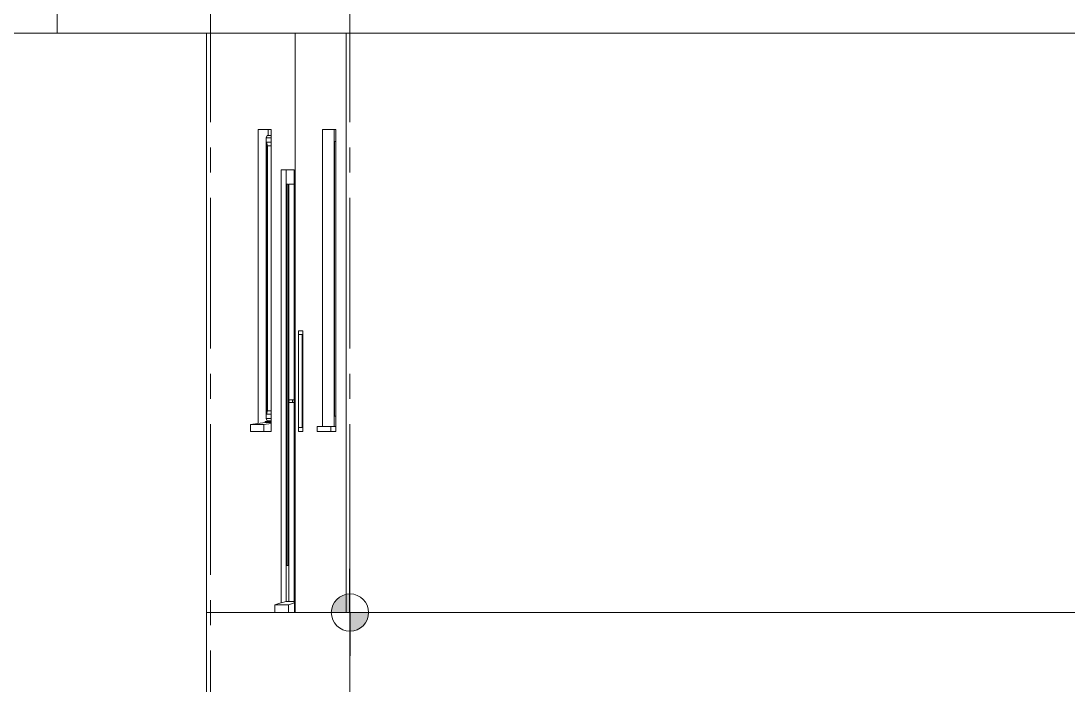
# Model space of a CAD drawing. Header units: millimetres. Extents: x 1373 to 40779, y 1939 to 6439.
# Drawn here: x 34065 to 34585, y 3540 to 3870 of the extents above; entities that cross this region are included whole.
import ezdxf

# ---------------------------------------------------------------- set-up
doc = ezdxf.new("R2010")
doc.units = ezdxf.units.MM
doc.linetypes.add('IMPORT-CENTER2', pattern=[112.5, 75, -12.5, 12.5, -12.5])
for name, color, linetype, lineweight in [('A-DETL', 6, 'Continuous', 30), ('A-DOOR', 31, 'Continuous', 18), ('A-DOOR-FRAM', 31, 'Continuous', 18), ('A-FLOR', 192, 'Continuous', 30), ('A-GLAZ', 151, 'Continuous', 18), ('A-WALL', 20, 'Continuous', 9), ('S-GRID', 252, 'IMPORT-CENTER2', 5), ('ÖLÇÜ', 30, 'Continuous', 20)]:
    doc.layers.add(name, color=color, linetype=linetype, lineweight=lineweight)
doc.layers.add('TEFRIŞ', color=7, linetype='Continuous')

# ---------------------------------------------------------------- blocks, each defined once
blk = doc.blocks.new('sfthgfhfgh')
at = {"layer": 'ÖLÇÜ'}
h = blk.add_hatch(color=256, dxfattribs=at)
h.paths.add_polyline_path([(-3321.6, 15883.9), (-3321.1, 15834.4), (-3271.6, 15834.9, 0.414214)])
h.paths.add_polyline_path([(-3370.6, 15833.9, 0.414214), (-3320.6, 15784.9), (-3321.1, 15834.4)])
at = {"layer": 'TEFRIŞ', "color": 4}
blk.add_line((-3320.4, 15719.6), (-3321.8, 15950.7), dxfattribs=at)
at = {"layer": 'ÖLÇÜ'}
blk.add_line((-3406.1, 15833.6), (-2971.1, 15837.8), dxfattribs=at)
blk.add_circle((-3321.1, 15834.4), 49.5, dxfattribs=at)

msp = doc.modelspace()

# ---------------------------------------------------------------- linework, layer by layer
at = {"layer": 'A-DOOR'}
for p, q in [((34197.82, 3680.84), (34197.83, 3680.87)), ((34197.82, 3680.82), (34197.82, 3680.84)), ((34197.82, 3680.79), (34197.82, 3680.82)), ((34197.82, 3680.76), (34197.82, 3680.79)), ((34197.82, 3680.75), (34197.82, 3680.76)), ((34197.82, 3680.72), (34197.82, 3680.75)), ((34197.82, 3680.7), (34197.82, 3680.72)), ((34197.82, 3680.67), (34197.82, 3680.7)), ((34197.83, 3680.64), (34197.82, 3680.67)), ((34197.83, 3680.9), (34197.84, 3680.93)), ((34197.83, 3680.87), (34197.83, 3680.9)), ((34197.83, 3680.61), (34197.83, 3680.64)), ((34197.84, 3680.59), (34197.83, 3680.61)), ((34197.84, 3680.95), (34197.85, 3680.98)), ((34197.84, 3680.93), (34197.84, 3680.95)), ((34197.85, 3680.56), (34197.84, 3680.59)), ((34197.85, 3680.98), (34197.86, 3681.01)), ((34197.85, 3680.53), (34197.85, 3680.56)), ((34197.86, 3680.51), (34197.85, 3680.53)), ((34197.86, 3681.01), (34197.87, 3681.03)), ((34197.88, 3680.48), (34197.86, 3680.51)), ((34197.87, 3681.03), (34197.88, 3681.06)), ((34197.88, 3681.06), (34197.9, 3681.08)), ((34197.89, 3680.45), (34197.88, 3680.48)), ((34197.9, 3680.43), (34197.89, 3680.45)), ((34197.9, 3681.08), (34197.91, 3681.11)), ((34197.91, 3680.41), (34197.9, 3680.43)), ((34197.91, 3681.11), (34197.92, 3681.13)), ((34197.93, 3680.38), (34197.91, 3680.41)), ((34197.92, 3681.13), (34197.94, 3681.15)), ((34197.94, 3680.36), (34197.93, 3680.38)), ((34197.94, 3681.15), (34197.96, 3681.18)), ((34197.96, 3680.34), (34197.94, 3680.36)), ((34197.96, 3681.18), (34197.97, 3681.2)), ((34197.98, 3680.31), (34197.96, 3680.34)), ((34197.97, 3681.2), (34197.99, 3681.22)), ((34198, 3680.29), (34197.98, 3680.31)), ((34197.99, 3681.22), (34198.01, 3681.24)), ((34198.01, 3680.27), (34198, 3680.29)), ((34198.01, 3681.24), (34198.03, 3681.26)), ((34198.03, 3680.25), (34198.01, 3680.27)), ((34198.03, 3681.26), (34198.05, 3681.28)), ((34198.06, 3680.23), (34198.03, 3680.25)), ((34198.05, 3681.28), (34198.07, 3681.3)), ((34198.08, 3680.22), (34198.06, 3680.23)), ((34198.07, 3681.3), (34198.09, 3681.32)), ((34198.1, 3680.2), (34198.08, 3680.22)), ((34198.09, 3681.32), (34198.12, 3681.33)), ((34198.12, 3680.18), (34198.1, 3680.2)), ((34198.12, 3681.33), (34198.14, 3681.35)), ((34198.15, 3680.17), (34198.12, 3680.18)), ((34198.14, 3681.35), (34198.16, 3681.36)), ((34198.17, 3680.15), (34198.15, 3680.17)), ((34198.16, 3681.36), (34198.19, 3681.38)), ((34198.19, 3680.14), (34198.17, 3680.15)), ((34198.19, 3681.38), (34198.21, 3681.39)), ((34198.22, 3680.13), (34198.19, 3680.14)), ((34198.21, 3681.39), (34198.24, 3681.4)), ((34198.24, 3680.11), (34198.22, 3680.13)), ((34198.24, 3681.4), (34198.26, 3681.41)), ((34198.27, 3680.1), (34198.24, 3680.11)), ((34198.26, 3681.41), (34198.29, 3681.42)), ((34198.3, 3680.1), (34198.27, 3680.1)), ((34198.29, 3681.42), (34198.32, 3681.43)), ((34198.32, 3680.09), (34198.3, 3680.1)), ((34198.32, 3681.43), (34198.34, 3681.44)), ((34198.35, 3680.08), (34198.32, 3680.09)), ((34198.34, 3681.44), (34198.37, 3681.44)), ((34198.38, 3680.07), (34198.35, 3680.08)), ((34198.37, 3681.44), (34198.4, 3681.45)), ((34198.41, 3680.07), (34198.38, 3680.07)), ((34198.4, 3681.45), (34198.43, 3681.45)), ((34198.43, 3680.06), (34198.41, 3680.07)), ((34198.43, 3681.45), (34198.45, 3681.46)), ((34198.46, 3680.06), (34198.43, 3680.06)), ((34198.45, 3681.46), (34198.48, 3681.46)), ((34198.49, 3680.06), (34198.46, 3680.06)), ((34198.48, 3681.46), (34198.51, 3681.46)), ((34198.52, 3680.06), (34198.49, 3680.06)), ((34198.51, 3681.46), (34198.52, 3681.46)), ((34198.52, 3681.46), (34198.52, 3681.46)), ((34198.52, 3681.46), (34198.52, 3681.46)), ((34198.52, 3681.46), (34198.52, 3681.46)), ((34198.52, 3681.46), (34198.53, 3681.46)), ((34198.83, 3681.46), (34198.52, 3681.46)), ((34198.53, 3680.06), (34198.52, 3680.06)), ((34198.52, 3680.06), (34198.52, 3680.06)), ((34198.52, 3680.06), (34198.52, 3680.06)), ((34198.52, 3680.06), (34198.52, 3680.06)), ((34198.52, 3680.06), (34198.52, 3680.06)), ((34198.52, 3680.06), (34198.83, 3680.06)), ((34198.53, 3681.46), (34198.54, 3681.46)), ((34198.54, 3680.06), (34198.53, 3680.06)), ((34198.54, 3681.46), (34198.55, 3681.46)), ((34198.55, 3680.06), (34198.54, 3680.06)), ((34198.55, 3681.46), (34198.56, 3681.46)), ((34198.56, 3680.06), (34198.55, 3680.06)), ((34198.56, 3681.46), (34198.58, 3681.46)), ((34198.58, 3680.06), (34198.56, 3680.06)), ((34198.58, 3681.46), (34198.59, 3681.46)), ((34198.6, 3680.06), (34198.58, 3680.06)), ((34198.59, 3681.46), (34198.61, 3681.46)), ((34198.62, 3680.06), (34198.6, 3680.06)), ((34198.61, 3681.46), (34198.64, 3681.46)), ((34198.64, 3680.06), (34198.62, 3680.06)), ((34198.64, 3681.46), (34198.66, 3681.46)), ((34198.66, 3680.06), (34198.64, 3680.06)), ((34198.66, 3681.46), (34198.69, 3681.46)), ((34198.69, 3680.06), (34198.66, 3680.06)), ((34198.69, 3681.46), (34198.72, 3681.46)), ((34198.72, 3680.06), (34198.69, 3680.06)), ((34198.72, 3681.46), (34198.75, 3681.46)), ((34198.75, 3680.06), (34198.72, 3680.06)), ((34198.75, 3681.46), (34198.78, 3681.46)), ((34198.78, 3680.06), (34198.75, 3680.06)), ((34198.78, 3681.46), (34198.81, 3681.46)), ((34198.82, 3680.06), (34198.78, 3680.06)), ((34198.81, 3681.46), (34198.85, 3681.46)), ((34198.86, 3680.06), (34198.82, 3680.06)), ((34198.84, 3681.46), (34198.83, 3681.46)), ((34198.83, 3681.46), (34198.83, 3681.46)), ((34198.83, 3680.06), (34198.84, 3680.06)), ((34198.85, 3681.46), (34198.84, 3681.46)), ((34198.84, 3681.46), (34198.84, 3681.46)), ((34198.84, 3680.06), (34198.84, 3680.06)), ((34198.84, 3680.06), (34198.84, 3680.06)), ((34198.84, 3680.06), (34198.85, 3680.06)), ((34198.85, 3681.46), (34198.89, 3681.46)), ((34198.86, 3681.46), (34198.85, 3681.46)), ((34198.85, 3681.46), (34198.85, 3681.46)), ((34198.85, 3680.06), (34198.86, 3680.06)), ((34198.87, 3681.46), (34198.86, 3681.46)), ((34198.9, 3680.06), (34198.86, 3680.06)), ((34198.86, 3680.06), (34198.87, 3680.06)), ((34198.88, 3681.46), (34198.87, 3681.46)), ((34198.87, 3680.06), (34198.88, 3680.06)), ((34198.89, 3681.46), (34198.88, 3681.46)), ((34198.88, 3680.06), (34198.89, 3680.06)), ((34198.89, 3681.46), (34198.93, 3681.46)), ((34198.9, 3681.46), (34198.89, 3681.46)), ((34198.89, 3680.06), (34198.9, 3680.06)), ((34198.92, 3681.46), (34198.9, 3681.46)), ((34198.94, 3680.06), (34198.9, 3680.06)), ((34198.9, 3680.06), (34198.91, 3680.06)), ((34198.91, 3680.06), (34198.93, 3680.06)), ((34198.93, 3681.46), (34198.92, 3681.46)), ((34198.93, 3681.46), (34198.97, 3681.46)), ((34198.95, 3681.46), (34198.93, 3681.46)), ((34198.93, 3680.06), (34198.94, 3680.06)), ((34198.98, 3680.06), (34198.94, 3680.06)), ((34198.94, 3680.06), (34198.96, 3680.06)), ((34198.96, 3681.46), (34198.95, 3681.46)), ((34198.98, 3681.46), (34198.96, 3681.46)), ((34198.96, 3680.06), (34198.98, 3680.06)), ((34198.97, 3681.46), (34199.02, 3681.46)), ((34199, 3681.46), (34198.98, 3681.46)), ((34199.02, 3680.06), (34198.98, 3680.06)), ((34198.98, 3680.06), (34198.99, 3680.06)), ((34198.99, 3680.06), (34199.01, 3680.06)), ((34199.02, 3681.46), (34199, 3681.46)), ((34199.01, 3680.06), (34199.03, 3680.06)), ((34199.02, 3681.46), (34199.06, 3681.46)), ((34199.04, 3681.46), (34199.02, 3681.46)), ((34199.07, 3680.06), (34199.02, 3680.06)), ((34199.03, 3680.06), (34199.06, 3680.06)), ((34199.06, 3681.46), (34199.04, 3681.46)), ((34199.06, 3681.46), (34199.11, 3681.46)), ((34199.08, 3681.46), (34199.06, 3681.46)), ((34199.06, 3680.06), (34199.08, 3680.06)), ((34199.12, 3680.06), (34199.07, 3680.06)), ((34199.11, 3681.46), (34199.08, 3681.46)), ((34199.08, 3680.06), (34199.1, 3680.06)), ((34199.1, 3680.06), (34199.13, 3680.06)), ((34199.11, 3681.46), (34199.16, 3681.46)), ((34199.13, 3681.46), (34199.11, 3681.46)), ((34199.17, 3680.06), (34199.12, 3680.06)), ((34199.16, 3681.46), (34199.13, 3681.46)), ((34199.13, 3680.06), (34199.15, 3680.06)), ((34199.15, 3680.06), (34199.18, 3680.06)), ((34199.16, 3681.46), (34199.21, 3681.46)), ((34199.18, 3681.46), (34199.16, 3681.46)), ((34199.22, 3680.06), (34199.17, 3680.06)), ((34199.21, 3681.46), (34199.18, 3681.46)), ((34199.18, 3680.06), (34199.2, 3680.06)), ((34199.2, 3680.06), (34199.23, 3680.06)), ((34199.21, 3681.46), (34199.26, 3681.46)), ((34199.24, 3681.46), (34199.21, 3681.46)), ((34199.27, 3680.06), (34199.22, 3680.06)), ((34199.23, 3680.06), (34199.26, 3680.06)), ((34199.27, 3681.46), (34199.24, 3681.46)), ((34199.26, 3681.46), (34199.31, 3681.46)), ((34199.26, 3680.06), (34199.29, 3680.06)), ((34199.3, 3681.46), (34199.27, 3681.46)), ((34199.32, 3680.06), (34199.27, 3680.06)), ((34199.29, 3680.06), (34199.32, 3680.06)), ((34199.33, 3681.46), (34199.3, 3681.46)), ((34199.31, 3681.46), (34199.36, 3681.46)), ((34199.37, 3680.06), (34199.32, 3680.06)), ((34199.32, 3680.06), (34199.35, 3680.06)), ((34199.35, 3681.46), (34199.33, 3681.46)), ((34199.39, 3681.46), (34199.35, 3681.46)), ((34199.35, 3680.06), (34199.38, 3680.06)), ((34199.36, 3681.46), (34199.42, 3681.46)), ((34199.43, 3680.06), (34199.37, 3680.06)), ((34199.38, 3680.06), (34199.41, 3680.06)), ((34199.42, 3681.46), (34199.39, 3681.46)), ((34199.41, 3680.06), (34199.44, 3680.06)), ((34199.42, 3681.46), (34199.47, 3681.46)), ((34199.45, 3681.46), (34199.42, 3681.46)), ((34199.48, 3680.06), (34199.43, 3680.06)), ((34199.44, 3680.06), (34199.47, 3680.06)), ((34199.48, 3681.46), (34199.45, 3681.46)), ((34199.47, 3681.46), (34199.53, 3681.46)), ((34199.47, 3680.06), (34199.5, 3680.06)), ((34199.51, 3681.46), (34199.48, 3681.46)), ((34199.54, 3680.06), (34199.48, 3680.06)), ((34199.5, 3680.06), (34199.53, 3680.06)), ((34199.54, 3681.46), (34199.51, 3681.46)), ((34199.53, 3681.46), (34199.59, 3681.46)), ((34199.53, 3680.06), (34199.56, 3680.06)), ((34199.57, 3681.46), (34199.54, 3681.46)), ((34199.6, 3680.06), (34199.54, 3680.06)), ((34199.56, 3680.06), (34199.6, 3680.06)), ((34199.6, 3681.46), (34199.57, 3681.46)), ((34199.59, 3681.46), (34199.64, 3681.46)), ((34199.64, 3681.46), (34199.6, 3681.46)), ((34199.65, 3680.06), (34199.6, 3680.06)), ((34199.6, 3680.06), (34199.63, 3680.06)), ((34199.63, 3680.06), (34199.66, 3680.06)), ((34199.64, 3681.46), (34199.7, 3681.46)), ((34199.67, 3681.46), (34199.64, 3681.46)), ((34199.71, 3680.06), (34199.65, 3680.06)), ((34199.66, 3680.06), (34199.67, 3680.06)), ((34199.7, 3681.46), (34199.76, 3681.46)), ((34199.77, 3680.06), (34199.71, 3680.06)), ((34199.76, 3681.46), (34199.82, 3681.46)), ((34199.83, 3680.06), (34199.77, 3680.06)), ((34199.82, 3681.46), (34199.88, 3681.46)), ((34199.89, 3680.06), (34199.83, 3680.06)), ((34199.88, 3681.46), (34199.94, 3681.46)), ((34199.95, 3680.06), (34199.89, 3680.06)), ((34199.94, 3681.46), (34199.95, 3681.46)), ((34200.55, 3681.46), (34199.95, 3681.46)), ((34199.95, 3680.06), (34200.55, 3680.06)), ((34190.86, 3579.62), (34193.86, 3580.49)), ((34190.86, 3575.76), (34190.86, 3579.62)), ((34197.67, 3579.62), (34190.86, 3579.62)), ((34193.97, 3580.49), (34193.86, 3580.49)), ((34196.46, 3581.21), (34193.97, 3580.49)), ((34200.55, 3581.21), (34196.46, 3581.21)), ((34200.66, 3580.49), (34197.67, 3579.62)), ((34197.67, 3579.62), (34197.67, 3575.76)), ((34200.66, 3580.49), (34200.55, 3580.49)), ((34200.66, 3575.76), (34200.66, 3580.49))]:
    msp.add_line(p, q, dxfattribs=at)
for start_param, end_param in [(4.712389, 6.806784), (2.617994, 4.712389)]:
    msp.add_ellipse((34199.67, 3680.76), major_axis=(0, 0.7), ratio=0.043924, start_param=start_param, end_param=end_param, dxfattribs=at)
at = {"layer": 'A-DOOR-FRAM'}
for p, q in [((34196.46, 3581.21), (34196.46, 3795.76)), ((34196.77, 3788.71), (34197.43, 3788.71)), ((34196.77, 3599.11), (34196.77, 3788.71)), ((34197.43, 3788.71), (34197.43, 3599.11)), ((34197.81, 3788.71), (34197.81, 3581.21)), ((34197.81, 3788.71), (34200.57, 3788.71)), ((34197.43, 3599.11), (34196.77, 3599.11)), ((34197.81, 3581.21), (34196.46, 3581.21))]:
    msp.add_line(p, q, dxfattribs=at)
at = {"layer": 'A-FLOR', "color": 1, "lineweight": 20}
for p, q in [((34082.71, 3875.76), (34082.71, 3863.76)), ((34900.03, 3863.76), (34002.72, 3863.76))]:
    msp.add_line(p, q, dxfattribs=at)
at = {"layer": 'A-GLAZ'}
for p, q in [((34186.57, 3811.68), (34187.09, 3812.76)), ((34187.09, 3812.76), (34189.13, 3812.76)), ((34187.54, 3815.76), (34187.54, 3812.76)), ((34220.28, 3815.76), (34220.28, 3668.26)), ((34186.57, 3672.14), (34186.57, 3811.68)), ((34189.13, 3811.68), (34186.57, 3811.68)), ((34187.31, 3807.76), (34186.66, 3809.5)), ((34186.66, 3809.5), (34186.66, 3674.31)), ((34189.13, 3809.5), (34186.66, 3809.5)), ((34187.31, 3807.76), (34187.31, 3676.06)), ((34189.13, 3807.76), (34187.31, 3807.76)), ((34189.09, 3676.06), (34189.09, 3807.76)), ((34220.54, 3673.26), (34220.54, 3809.76)), ((34220.54, 3809.76), (34221.11, 3809.76)), ((34204.73, 3715.76), (34202.55, 3715.76)), ((34202.55, 3715.76), (34202.55, 3665.76)), ((34202.64, 3667.66), (34202.64, 3713.86)), ((34202.64, 3713.86), (34204.64, 3713.86)), ((34204.53, 3713.86), (34204.53, 3667.66)), ((34204.64, 3713.86), (34204.64, 3667.66)), ((34204.73, 3665.76), (34204.73, 3715.76)), ((34189.13, 3672.14), (34186.57, 3672.14)), ((34186.57, 3672.14), (34187.09, 3671.06)), ((34187.31, 3676.06), (34186.66, 3674.31)), ((34186.66, 3674.31), (34189.13, 3674.31)), ((34187.31, 3676.06), (34189.13, 3676.06)), ((34221.11, 3673.26), (34220.54, 3673.26)), ((34178.8, 3669.14), (34186.04, 3670.23)), ((34178.8, 3665.76), (34178.8, 3669.14)), ((34185.39, 3669.14), (34178.8, 3669.14)), ((34189.13, 3669.71), (34185.39, 3669.14)), ((34185.39, 3669.14), (34185.39, 3665.76)), ((34186.04, 3670.73), (34187.54, 3670.86)), ((34186.04, 3670.23), (34186.04, 3670.73)), ((34189.13, 3670.73), (34186.04, 3670.73)), ((34189.13, 3670.23), (34186.04, 3670.23)), ((34189.13, 3671.06), (34187.09, 3671.06)), ((34187.54, 3671.06), (34187.54, 3670.86)), ((34187.54, 3670.86), (34189.13, 3670.86)), ((34204.64, 3667.66), (34202.64, 3667.66)), ((34211.98, 3668.26), (34218.72, 3668.26)), ((34211.98, 3665.76), (34211.98, 3668.26)), ((34218.72, 3668.26), (34221.22, 3668.26)), ((34218.72, 3668.26), (34218.72, 3665.76)), ((34221.22, 3668.26), (34221.22, 3665.76)), ((34185.39, 3665.76), (34178.8, 3665.76)), ((34185.39, 3665.76), (34189.13, 3665.76)), ((34202.55, 3665.76), (34204.73, 3665.76)), ((34218.72, 3665.76), (34211.98, 3665.76)), ((34221.22, 3665.76), (34218.72, 3665.76))]:
    msp.add_line(p, q, dxfattribs=at)
at = {"layer": 'A-WALL'}
for p, q in [((34156.89, 3863.76), (34156.89, 3275.76)), ((34200.9, 3863.76), (34200.9, 3575.76)), ((34226.28, 3863.76), (34226.28, 3575.76)), ((34182.54, 3669.71), (34182.54, 3815.76)), ((34182.54, 3815.76), (34189.13, 3815.76)), ((34189.13, 3815.76), (34189.13, 3665.76)), ((34214.59, 3668.26), (34214.59, 3815.76)), ((34214.59, 3815.76), (34221.11, 3815.76)), ((34221.11, 3815.76), (34221.11, 3668.26)), ((34193.97, 3580.49), (34193.97, 3795.76)), ((34193.97, 3795.76), (34200.55, 3795.76)), ((34200.55, 3795.76), (34200.55, 3580.45)), ((34202.55, 3665.76), (34202.55, 3715.76)), ((34202.55, 3715.76), (34204.73, 3715.76)), ((34204.73, 3715.76), (34204.73, 3665.76)), ((34204.73, 3665.76), (34202.55, 3665.76)), ((36578.99, 3575.76), (34156.89, 3575.76))]:
    msp.add_line(p, q, dxfattribs=at)
at = {"layer": 'S-GRID', "lineweight": 18}
for p, q in [((34158.98, 2694.42), (34158.98, 5603)), ((34228.2, 2694.42), (34228.2, 5603))]:
    msp.add_line(p, q, dxfattribs=at)

# ---------------------------------------------------------------- block references
at = {"layer": 'A-DETL', "xscale": -0.1870974158142238, "yscale": 0.1870974158142238, "zscale": 0.1870974158142238, "rotation": 0.5566844251430857}
msp.add_blockref('sfthgfhfgh', (33635.64, 607.28), dxfattribs=at)

doc.saveas('drawing.dxf')
